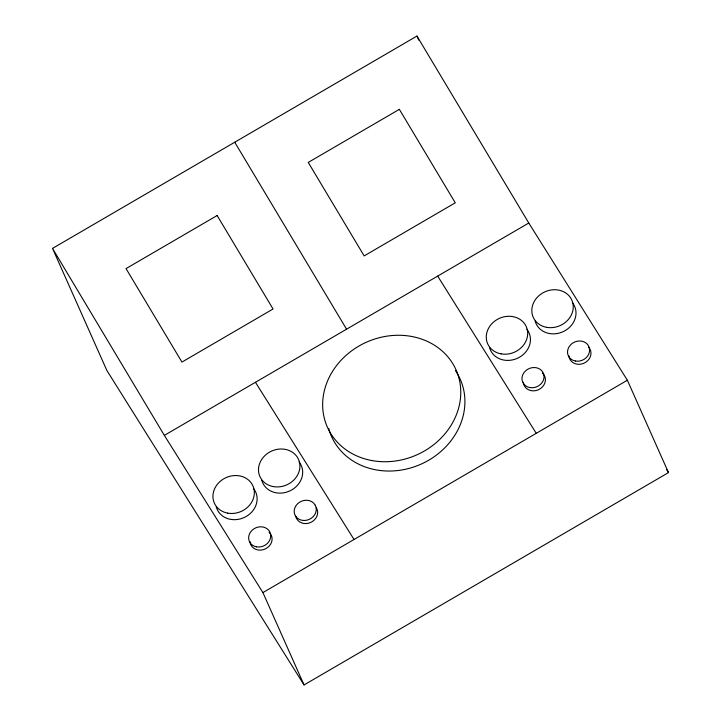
<?xml version="1.0" encoding="UTF-8"?>
<svg xmlns="http://www.w3.org/2000/svg" width="721" height="721" viewBox="0 0 721 721"><rect width="100%" height="100%" fill="white"/><g stroke="black" fill="none" stroke-linecap="round" stroke-linejoin="round"><path stroke-width="1.08" d="M52.516 248.403L416.954 36.05L528.781 223.014L627.36 380.228L668.484 472.597L304.046 684.95L106.888 370.522L52.516 248.403L164.343 435.376L262.922 592.59L304.046 684.95M164.343 435.376L528.781 223.014M262.922 592.59L627.36 380.228M316.276 507.836L316.627 508.314A11.266 9.878 -24 0 1 312.544 521.427A11.266 9.878 -24 0 1 298.143 520.697L296.592 518.615A11.266 9.878 -24 0 1 295.727 516.191M666.691 469.732L668.484 472.597M437.674 276.107L536.253 433.321M255.45 382.283L354.038 539.497M234.731 142.226L346.567 329.2M416.954 36.05L418.784 40.151M455.42 370.612A70.424 61.709 -24 0 1 421.623 463.882A70.424 61.709 -24 0 1 328.677 428.427M542.408 373.108A11.266 9.878 -24 0 1 538.776 389.592A11.266 9.878 -24 0 1 523.356 382.328M526.835 329.245A21.125 18.512 -24 0 1 518.138 357.949A21.125 18.512 -24 0 1 489.586 347.63M588.597 347.171A11.266 9.878 -24 0 1 583.884 363.258A11.266 9.878 -24 0 1 568.914 355.786M572.384 302.694A21.125 18.512 -24 0 1 563.687 331.408A21.125 18.512 -24 0 1 535.144 321.088M299.062 461.963A21.125 18.512 -24 0 1 290.365 490.668A21.125 18.512 -24 0 1 261.813 480.348M269.086 532.368A11.266 9.878 -24 0 1 265.445 548.861A11.266 9.878 -24 0 1 250.025 541.597M253.504 488.505A21.125 18.512 -24 0 1 244.807 517.218A21.125 18.512 -24 0 1 216.264 506.899M217.138 215.516L126.031 268.6L181.944 362.086L273.052 309.003L217.138 215.516M399.353 109.34L308.246 162.423L364.159 255.91L455.266 202.817L399.353 109.34M315.248 505.223L313.698 503.141A11.266 9.878 -24 0 0 299.296 502.411A11.266 9.878 -24 0 0 295.213 515.515L296.764 517.597A11.266 9.878 -24 0 0 311.166 518.327A11.266 9.878 -24 0 0 315.248 505.223M372 460.584A70.424 61.709 -24 0 0 458.889 377.885A70.424 61.709 -24 0 0 344.25 357.048A70.424 61.709 -24 0 0 372 460.584M227.737 513.136A21.125 18.512 -24 0 0 253.801 488.324A21.125 18.512 -24 0 0 219.409 482.07A21.125 18.512 -24 0 0 227.737 513.136M273.295 486.594A21.125 18.512 -24 0 0 299.359 461.782A21.125 18.512 -24 0 0 264.967 455.528A21.125 18.512 -24 0 0 273.295 486.594M501.068 353.867A21.125 18.512 -24 0 0 527.132 329.055A21.125 18.512 -24 0 0 492.74 322.81A21.125 18.512 -24 0 0 501.068 353.867M546.617 327.325A21.125 18.512 -24 0 0 572.69 302.514A21.125 18.512 -24 0 0 538.299 296.259A21.125 18.512 -24 0 0 546.617 327.325M256.523 546.842A11.266 9.878 -24 0 0 270.429 533.612A11.266 9.878 -24 0 0 252.08 530.277A11.266 9.878 -24 0 0 256.523 546.842M529.854 387.583A11.266 9.878 -24 0 0 543.751 374.343A11.266 9.878 -24 0 0 525.411 371.009A11.266 9.878 -24 0 0 529.854 387.583M575.403 361.032A11.266 9.878 -24 0 0 589.309 347.801A11.266 9.878 -24 0 0 570.969 344.467A11.266 9.878 -24 0 0 575.403 361.032"/></g></svg>
